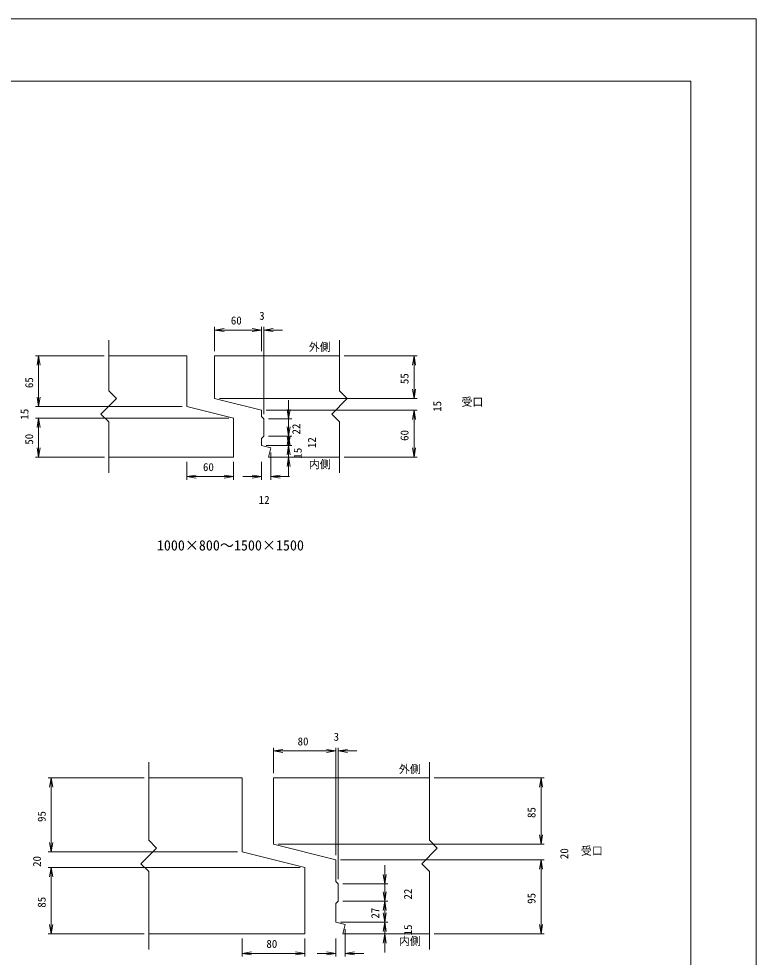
# Model space of a CAD drawing. Units: millimetres, scale not verified. Extents: x 0 to 84100, y 0 to 59400.
# Drawn here: x 60466 to 84100, y 29318 to 59400 of the extents above; entities that cross this region are included whole.
import ezdxf
from ezdxf.enums import TextEntityAlignment as Align

# ---------------------------------------------------------------- set-up
doc = ezdxf.new("R2010")
doc.units = ezdxf.units.MM
doc.header["$LTSCALE"] = 100
for name, color, linetype, lineweight in [('0_2', 7, 'Continuous', 18), ('D-MTR-FRAM', 7, 'Continuous', 18), ('D-STR', 1, 'Continuous', 18), ('D-STR-DIM', 7, 'Continuous', 18), ('D-STR-STRn', 7, 'Continuous', 18), ('D-TTL(外枠）', 2, 'Continuous', 18), ('DEFPOINTS_3', 7, 'Continuous', 18)]:
    doc.layers.add(name, color=color, linetype=linetype, lineweight=lineweight)
doc.layers.add('D-MTR-TXT', color=7, linetype='Continuous')
doc.layers.add('D-STR-TXT', color=7, linetype='Continuous')
doc.styles.add('ＭＳ ゴシック', font='')
doc.styles.get('ＭＳ ゴシック').set_extended_font_data('MS Gothic')

msp = doc.modelspace()

# ---------------------------------------------------------------- linework, layer by layer
at = {"layer": '0_2'}
for p, q in [((66743.9, 49422.4), (67043.9, 49472.4)), ((67043.9, 49372.4), (66743.9, 49422.4)), ((66743.9, 49422.4), (67043.9, 49422.4)), ((67943.9, 49472.4), (68243.9, 49422.4)), ((67943.9, 49472.4), (68243.9, 49422.4)), ((68243.9, 49422.4), (67943.9, 49372.4)), ((68243.9, 49422.4), (67943.9, 49422.4)), ((68243.9, 49422.4), (67943.9, 49372.4)), ((68243.9, 49422.4), (67943.9, 49422.4)), ((68318.9, 49422.4), (68618.9, 49472.4)), ((68618.9, 49372.4), (68318.9, 49422.4)), ((68318.9, 49422.4), (68618.9, 49422.4)), ((61053.8, 48299.6), (61103.8, 48599.6)), ((61103.8, 48599.6), (61153.8, 48299.6)), ((61103.8, 48599.6), (61103.8, 48299.6)), ((73083.1, 48299.6), (73133.1, 48599.6)), ((73133.1, 48599.6), (73183.1, 48299.6)), ((73133.1, 48599.6), (73133.1, 48299.6)), ((61103.8, 46974.6), (61053.8, 47274.6)), ((61103.8, 46974.6), (61053.8, 47274.6)), ((61153.8, 47274.6), (61103.8, 46974.6)), ((61103.8, 46974.6), (61103.8, 47274.6)), ((61153.8, 47274.6), (61103.8, 46974.6)), ((61103.8, 46974.6), (61103.8, 47274.6)), ((73133.1, 47224.6), (73083.1, 47524.6)), ((73133.1, 47224.6), (73083.1, 47524.6)), ((73183.1, 47524.6), (73133.1, 47224.6)), ((73133.1, 47224.6), (73133.1, 47524.6)), ((73183.1, 47524.6), (73133.1, 47224.6)), ((73133.1, 47224.6), (73133.1, 47524.6)), ((69114, 46574.6), (69064, 46874.6)), ((69164, 46874.6), (69114, 46574.6)), ((69114, 46574.6), (69114, 46874.6)), ((73083.1, 46549.6), (73133.1, 46849.6)), ((73083.1, 46549.6), (73133.1, 46849.6)), ((73133.1, 46849.6), (73183.1, 46549.6)), ((73133.1, 46849.6), (73133.1, 46549.6)), ((73133.1, 46849.6), (73183.1, 46549.6)), ((73133.1, 46849.6), (73133.1, 46549.6)), ((61053.8, 46299.6), (61103.8, 46599.6)), ((61053.8, 46299.6), (61103.8, 46599.6)), ((61103.8, 46599.6), (61153.8, 46299.6)), ((61103.8, 46599.6), (61103.8, 46299.6)), ((61103.8, 46599.6), (61153.8, 46299.6)), ((61103.8, 46599.6), (61103.8, 46299.6)), ((69114, 46024.6), (69064, 46324.6)), ((69164, 46324.6), (69114, 46024.6)), ((69114, 46024.6), (69114, 46324.6)), ((69064, 45724.6), (69114, 46024.6)), ((69114, 45724.6), (69064, 46024.6)), ((69114, 46024.6), (69164, 45724.6)), ((69114, 46024.6), (69114, 45724.6)), ((69164, 46024.6), (69114, 45724.6)), ((69114, 45724.6), (69114, 46024.6)), ((61103.8, 45349.6), (61053.8, 45649.6)), ((61153.8, 45649.6), (61103.8, 45349.6)), ((61103.8, 45349.6), (61103.8, 45649.6)), ((69064, 45424.6), (69114, 45724.6)), ((69114, 45724.6), (69164, 45424.6)), ((69114, 45724.6), (69114, 45424.6)), ((73133.1, 45349.6), (73083.1, 45649.6)), ((73183.1, 45649.6), (73133.1, 45349.6)), ((73133.1, 45349.6), (73133.1, 45649.6)), ((69064, 45049.6), (69114, 45349.6)), ((69114, 45349.6), (69164, 45049.6)), ((69114, 45349.6), (69114, 45049.6)), ((65849.9, 44723.4), (66149.9, 44773.4)), ((66149.9, 44673.4), (65849.9, 44723.4)), ((65849.9, 44723.4), (66149.9, 44723.4)), ((67049.9, 44773.4), (67349.9, 44723.4)), ((67349.9, 44723.4), (67049.9, 44673.4)), ((67349.9, 44723.4), (67049.9, 44723.4)), ((67943.9, 44773.4), (68243.9, 44723.4)), ((68243.9, 44723.4), (67943.9, 44673.4)), ((68243.9, 44723.4), (67943.9, 44723.4)), ((68543.9, 44723.4), (68843.9, 44773.4)), ((68843.9, 44673.4), (68543.9, 44723.4)), ((68543.9, 44723.4), (68843.9, 44723.4)), ((68629.9, 35929.6), (68929.9, 35979.6)), ((68929.9, 35879.6), (68629.9, 35929.6)), ((68629.9, 35929.6), (68929.9, 35929.6)), ((70329.9, 35979.6), (70629.9, 35929.6)), ((70329.9, 35979.6), (70629.9, 35929.6)), ((70629.9, 35929.6), (70329.9, 35879.6)), ((70629.9, 35929.6), (70329.9, 35929.6)), ((70629.9, 35929.6), (70329.9, 35879.6)), ((70629.9, 35929.6), (70329.9, 35929.6)), ((70704.9, 35929.6), (71004.9, 35979.6)), ((71004.9, 35879.6), (70704.9, 35929.6)), ((70704.9, 35929.6), (71004.9, 35929.6)), ((61455.7, 34766.9), (61505.7, 35066.9)), ((61505.7, 35066.9), (61555.7, 34766.9)), ((61505.7, 35066.9), (61505.7, 34766.9)), ((77152.8, 34766.9), (77202.8, 35066.9)), ((77202.8, 35066.9), (77252.8, 34766.9)), ((77202.8, 35066.9), (77202.8, 34766.9)), ((77202.8, 32941.9), (77152.8, 33241.9)), ((77202.8, 32941.9), (77152.8, 33241.9)), ((77252.8, 33241.9), (77202.8, 32941.9)), ((77202.8, 32941.9), (77202.8, 33241.9)), ((77252.8, 33241.9), (77202.8, 32941.9)), ((77202.8, 32941.9), (77202.8, 33241.9)), ((61505.7, 32691.9), (61455.7, 32991.9)), ((61505.7, 32691.9), (61455.7, 32991.9)), ((61555.7, 32991.9), (61505.7, 32691.9)), ((61505.7, 32691.9), (61505.7, 32991.9)), ((61555.7, 32991.9), (61505.7, 32691.9)), ((61505.7, 32691.9), (61505.7, 32991.9)), ((61455.7, 31891.9), (61505.7, 32191.9)), ((61455.7, 31891.9), (61505.7, 32191.9)), ((61505.7, 32191.9), (61555.7, 31891.9)), ((61505.7, 32191.9), (61505.7, 31891.9)), ((61505.7, 32191.9), (61555.7, 31891.9)), ((61505.7, 32191.9), (61505.7, 31891.9)), ((77152.8, 32141.9), (77202.8, 32441.9)), ((77152.8, 32141.9), (77202.8, 32441.9)), ((77202.8, 32441.9), (77252.8, 32141.9)), ((77202.8, 32441.9), (77202.8, 32141.9)), ((77202.8, 32441.9), (77252.8, 32141.9)), ((77202.8, 32441.9), (77202.8, 32141.9)), ((72194.7, 31666.9), (72144.7, 31966.9)), ((72244.7, 31966.9), (72194.7, 31666.9)), ((72194.7, 31666.9), (72194.7, 31966.9)), ((72194.7, 31116.9), (72144.7, 31416.9)), ((72244.7, 31416.9), (72194.7, 31116.9)), ((72194.7, 31116.9), (72194.7, 31416.9)), ((72144.7, 30816.9), (72194.7, 31116.9)), ((72194.7, 31116.9), (72244.7, 30816.9)), ((72194.7, 31116.9), (72194.7, 30816.9)), ((72194.7, 30441.9), (72144.7, 30741.9)), ((72244.7, 30741.9), (72194.7, 30441.9)), ((72194.7, 30441.9), (72194.7, 30741.9)), ((72144.7, 30141.9), (72194.7, 30441.9)), ((72194.7, 30441.9), (72244.7, 30141.9)), ((72194.7, 30441.9), (72194.7, 30141.9)), ((61505.7, 30066.9), (61455.7, 30366.9)), ((61555.7, 30366.9), (61505.7, 30066.9)), ((61505.7, 30066.9), (61505.7, 30366.9)), ((77202.8, 30066.9), (77152.8, 30366.9)), ((77252.8, 30366.9), (77202.8, 30066.9)), ((77202.8, 30066.9), (77202.8, 30366.9)), ((72144.7, 29766.9), (72194.7, 30066.9)), ((72194.7, 30066.9), (72244.7, 29766.9)), ((72194.7, 30066.9), (72194.7, 29766.9)), ((67629.9, 29440.6), (67929.9, 29490.6)), ((69329.9, 29490.6), (69629.9, 29440.6)), ((70329.9, 29490.6), (70629.9, 29440.6)), ((70929.9, 29440.6), (71229.9, 29490.6)), ((67929.9, 29390.6), (67629.9, 29440.6)), ((67629.9, 29440.6), (67929.9, 29440.6)), ((69629.9, 29440.6), (69329.9, 29390.6)), ((69629.9, 29440.6), (69329.9, 29440.6)), ((70629.9, 29440.6), (70329.9, 29390.6)), ((70629.9, 29440.6), (70329.9, 29440.6)), ((71229.9, 29390.6), (70929.9, 29440.6)), ((70929.9, 29440.6), (71229.9, 29440.6))]:
    msp.add_line(p, q, dxfattribs=at)
at = {"layer": 'D-STR'}
for p, q in [((65849.9, 48599.6), (63349.9, 48599.6)), ((65849.9, 46974.6), (65849.9, 48599.6)), ((66743.9, 48599.6), (70743.9, 48599.6)), ((66743.9, 48599.6), (66743.9, 47224.6)), ((67349.9, 46599.6), (65849.9, 46974.6)), ((66743.9, 47224.6), (68243.9, 46849.6)), ((68243.9, 46849.6), (68243.9, 46649.6)), ((68243.9, 46649.6), (68318.9, 46574.6)), ((67349.9, 45349.6), (67349.9, 46599.6)), ((68318.9, 46574.6), (68318.9, 46024.6)), ((68318.9, 46024.6), (68243.9, 45949.6)), ((68243.9, 45949.6), (68243.9, 45724.6)), ((68243.9, 45724.6), (68543.9, 45649.6)), ((68543.9, 45649.6), (68468.9, 45349.6)), ((67349.9, 45349.6), (63349.9, 45349.6)), ((68468.9, 45349.6), (70743.9, 45349.6)), ((67629.9, 35066.9), (64629.9, 35066.9)), ((67629.9, 32691.9), (67629.9, 35066.9)), ((68629.9, 35066.9), (73629.9, 35066.9)), ((68629.9, 35066.9), (68629.9, 32941.9)), ((68629.9, 32941.9), (70629.9, 32441.9)), ((67629.9, 32691.9), (69629.9, 32191.9)), ((69629.9, 30066.9), (69629.9, 32191.9)), ((70629.9, 32441.9), (70629.9, 31741.9)), ((70629.9, 31741.9), (70704.9, 31666.9)), ((70704.9, 31666.9), (70704.9, 31116.9)), ((70704.9, 31116.9), (70629.9, 31041.9)), ((70629.9, 31041.9), (70629.9, 30441.9)), ((70629.9, 30441.9), (70929.9, 30366.9)), ((70929.9, 30366.9), (70854.9, 30066.9)), ((69629.9, 30066.9), (64629.9, 30066.9)), ((70854.9, 30066.9), (73629.9, 30066.9))]:
    msp.add_line(p, q, dxfattribs=at)
at = {"layer": 'D-STR-DIM'}
for p, q in [((66743.9, 48749.6), (66743.9, 49522.4)), ((67043.9, 49422.4), (67943.9, 49422.4)), ((67943.9, 49422.4), (67643.9, 49422.4)), ((68243.9, 48749.6), (68243.9, 49522.4)), ((68243.9, 48749.6), (68243.9, 49522.4)), ((68318.9, 46724.6), (68318.9, 49522.4)), ((68618.9, 49422.4), (68918.9, 49422.4)), ((63199.9, 48599.6), (61003.8, 48599.6)), ((70893.9, 48599.6), (73233.1, 48599.6)), ((61103.8, 48299.6), (61103.8, 47274.6)), ((73133.1, 48299.6), (73133.1, 47524.6)), ((61103.8, 47274.6), (61103.8, 47574.6)), ((73133.1, 47524.6), (73133.1, 47824.6)), ((65699.9, 46974.6), (61003.8, 46974.6)), ((65699.9, 46974.6), (61003.8, 46974.6)), ((66893.9, 47224.6), (73233.1, 47224.6)), ((69114, 46874.6), (69114, 47174.6)), ((70893.9, 47224.6), (73233.1, 47224.6)), ((68393.9, 46849.6), (73233.1, 46849.6)), ((70670.7, 46849.6), (73233.1, 46849.6)), ((63214.6, 46599.6), (61003.8, 46599.6)), ((67199.9, 46599.6), (61003.8, 46599.6)), ((68468.9, 46574.6), (69214, 46574.6)), ((69114, 46324.6), (69114, 46624.6)), ((73133.1, 46549.6), (73133.1, 45649.6)), ((73133.1, 46549.6), (73133.1, 46249.6)), ((61103.8, 46299.6), (61103.8, 45649.6)), ((61103.8, 46299.6), (61103.8, 45999.6)), ((69114, 46024.6), (69114, 46324.6)), ((68468.9, 46024.6), (69214, 46024.6)), ((68468.9, 46024.6), (69214, 46024.6)), ((68393.9, 45724.6), (69214, 45724.6)), ((68393.9, 45724.6), (69214, 45724.6)), ((68543.9, 45499.6), (68543.9, 44623.4)), ((69114, 45724.6), (69114, 45424.6)), ((69114, 45424.6), (69114, 45124.6)), ((63214.6, 45349.6), (61003.8, 45349.6)), ((65849.9, 45199.6), (65849.9, 44623.4)), ((67349.9, 45199.6), (67349.9, 44623.4)), ((68243.9, 45199.6), (68243.9, 44623.4)), ((68618.9, 45349.6), (69214, 45349.6)), ((70893.9, 45349.6), (73233.1, 45349.6)), ((69114, 45049.6), (69114, 44749.6)), ((66149.9, 44723.4), (67049.9, 44723.4)), ((67943.9, 44723.4), (67643.9, 44723.4)), ((68843.9, 44723.4), (69143.9, 44723.4)), ((68629.9, 35216.9), (68629.9, 36029.6)), ((68929.9, 35929.6), (70329.9, 35929.6)), ((70329.9, 35929.6), (70029.9, 35929.6)), ((70629.9, 32591.9), (70629.9, 36029.6)), ((70629.9, 32591.9), (70629.9, 36029.6)), ((70704.9, 31816.9), (70704.9, 36029.6)), ((71004.9, 35929.6), (71304.9, 35929.6)), ((64479.9, 35066.9), (61405.7, 35066.9)), ((73779.9, 35066.9), (77302.8, 35066.9)), ((61505.7, 34766.9), (61505.7, 32991.9)), ((77202.8, 34766.9), (77202.8, 33241.9)), ((77202.8, 33241.9), (77202.8, 33541.9)), ((61505.7, 32991.9), (61505.7, 33291.9)), ((68779.9, 32941.9), (77302.8, 32941.9)), ((73441.9, 32941.9), (77302.8, 32941.9)), ((67479.9, 32691.9), (61405.7, 32691.9)), ((67479.9, 32691.9), (61405.7, 32691.9)), ((64479.9, 32191.9), (61405.7, 32191.9)), ((69479.9, 32191.9), (61405.7, 32191.9)), ((70779.9, 32441.9), (77302.8, 32441.9)), ((70779.9, 32441.9), (77302.8, 32441.9)), ((72194.7, 31966.9), (72194.7, 32266.9)), ((61505.7, 30366.9), (61505.7, 31891.9)), ((61505.7, 31891.9), (61505.7, 31591.9)), ((77202.8, 32141.9), (77202.8, 30366.9)), ((77202.8, 32141.9), (77202.8, 31841.9)), ((70854.9, 31666.9), (72294.7, 31666.9)), ((72194.7, 31416.9), (72194.7, 31716.9)), ((70854.9, 31116.9), (72294.7, 31116.9)), ((70854.9, 31116.9), (72294.7, 31116.9)), ((72194.7, 30741.9), (72194.7, 31041.9)), ((72194.7, 30816.9), (72194.7, 30516.9)), ((70779.9, 30441.9), (72294.7, 30441.9)), ((70779.9, 30441.9), (72294.7, 30441.9)), ((70929.9, 30216.9), (70929.9, 29340.6)), ((72194.7, 30141.9), (72194.7, 29841.9)), ((64479.9, 30066.9), (61405.7, 30066.9)), ((67629.9, 29916.9), (67629.9, 29340.6)), ((69629.9, 29916.9), (69629.9, 29340.6)), ((70629.9, 29916.9), (70629.9, 29340.6)), ((71004.9, 30066.9), (72294.7, 30066.9)), ((73779.9, 30066.9), (77302.8, 30066.9)), ((72194.7, 29766.9), (72194.7, 29466.9)), ((67929.9, 29440.6), (69329.9, 29440.6)), ((70329.9, 29440.6), (70029.9, 29440.6)), ((71229.9, 29440.6), (71529.9, 29440.6))]:
    msp.add_line(p, q, dxfattribs=at)
at = {"layer": 'D-STR-STRn'}
for p, q in [((63349.9, 49099.6), (63349.9, 47474.6)), ((70743.9, 49099.6), (70743.9, 47474.6)), ((63599.9, 47224.6), (63349.9, 47474.6)), ((70993.9, 47224.6), (70743.9, 47474.6)), ((63099.9, 46724.6), (63599.9, 47224.6)), ((70493.9, 46724.6), (70993.9, 47224.6)), ((63349.9, 46474.6), (63099.9, 46724.6)), ((70743.9, 46474.6), (70493.9, 46724.6)), ((63349.9, 46474.6), (63349.9, 44849.6)), ((70743.9, 46474.6), (70743.9, 44849.6)), ((64629.9, 35566.9), (64629.9, 33066.9)), ((73629.9, 35566.9), (73629.9, 33066.9)), ((64379.9, 32316.9), (64879.9, 32816.9)), ((64879.9, 32816.9), (64629.9, 33066.9)), ((73379.9, 32316.9), (73879.9, 32816.9)), ((73879.9, 32816.9), (73629.9, 33066.9)), ((64629.9, 32066.9), (64379.9, 32316.9)), ((73629.9, 32066.9), (73379.9, 32316.9)), ((64629.9, 32066.9), (64629.9, 29566.9)), ((73629.9, 32066.9), (73629.9, 29566.9))]:
    msp.add_line(p, q, dxfattribs=at)
at = {"layer": 'D-TTL(外枠）'}
for p in [(2500, 57400), (82000, 2000)]:
    msp.add_line(p, (82000, 57400), dxfattribs=at)
at = {"layer": 'DEFPOINTS_3'}
for p in [(0, 59400), (84100, 0)]:
    msp.add_line(p, (84100, 59400), dxfattribs=at)

# ---------------------------------------------------------------- texts
at = {"layer": 'D-MTR-FRAM', "style": 'ＭＳ ゴシック'}
for s, p in [('3', (68171.2, 49672.4)), ('60', (67262.9, 49522.4)), ('60', (66368.9, 44823.4)), ('12', (68156.7, 43773.4)), ('3', (70557.2, 36179.6)), ('80', (69401.6, 36029.6)), ('80', (68401.6, 29540.6))]:
    msp.add_text(s, height=256.6, dxfattribs=at).set_placement(p, align=Align.BOTTOM_LEFT)
for s, p in [('65', (61003.8, 47560.6)), ('55', (73033.1, 47688.2)), ('15', (74083.1, 46800.8)), ('15', (60853.8, 46550.8)), ('22', (69564, 46073.9)), ('50', (61003.8, 45746.3)), ('60', (73033.1, 45868.6)), ('12', (70064, 45637.4)), ('15', (69611.3, 45300.8)), ('85', (77102.8, 33780.5)), ('95', (61405.7, 33653.7)), ('20', (78152.8, 32462.7)), ('20', (61255.7, 32212.7)), ('22', (73144.7, 31166.2)), ('95', (77102.8, 31028.7)), ('85', (61405.7, 30905.5)), ('27', (72094.7, 30556.4)), ('15', (73144.7, 30018.1))]:
    msp.add_text(s, height=256.6, rotation=90, dxfattribs=at).set_placement(p, align=Align.BOTTOM_LEFT)
at = {"layer": 'D-MTR-TXT', "style": 'ＭＳ ゴシック'}
for s, p in [('外側', (69762.7, 48673.8)), ('受口', (74653, 46912.5)), ('内側', (69762.7, 44911.1)), ('外側', (72648.8, 35141.1)), ('受口', (78481.8, 32521.9)), ('内側', (72648.8, 29628.4))]:
    msp.add_text(s, height=256.6, dxfattribs=at).set_placement(p, align=Align.BOTTOM_LEFT)
at = {"layer": 'D-STR-TXT', "style": 'ＭＳ ゴシック'}
msp.add_text('1000×800～1500×1500', height=329.9, dxfattribs=at).set_placement((64891.7, 42257.1), align=Align.BOTTOM_LEFT)

doc.saveas('drawing.dxf')
